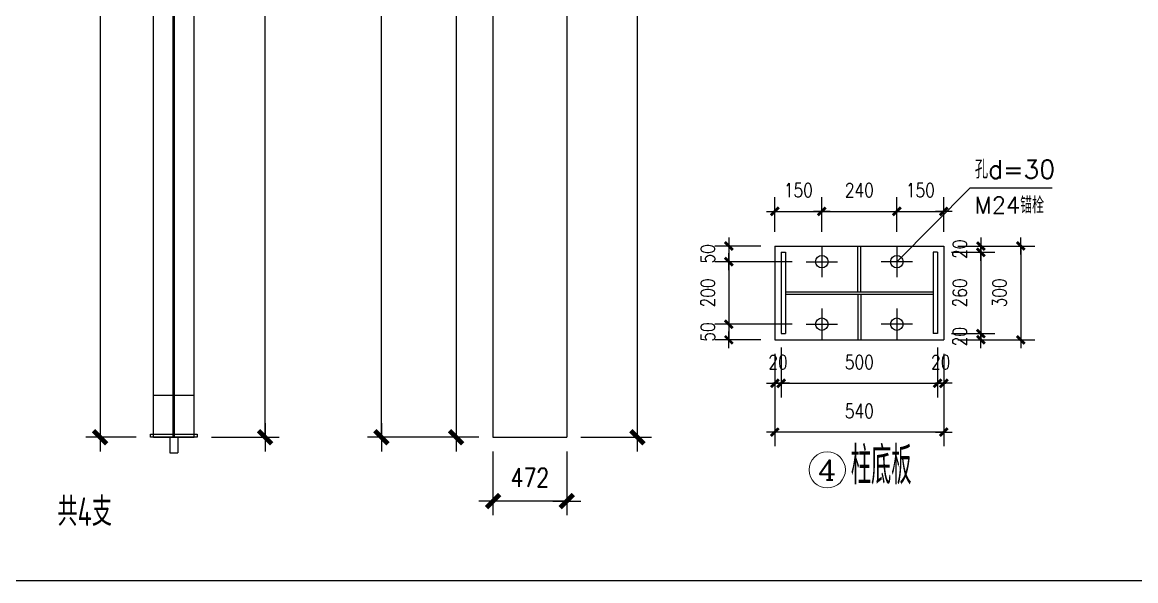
# Model space of a CAD drawing. Header units: millimetres. Extents: x 1471994 to 4527627, y -5186613 to -1927582.
# Drawn here: x 1483431 to 1490549, y -1994378 to -1990805 of the extents above; entities that cross this region are included whole.
import ezdxf
from ezdxf.enums import TextEntityAlignment as Align

# ---------------------------------------------------------------- set-up
doc = ezdxf.new("R2010")
doc.units = ezdxf.units.MM
doc.header["$LTSCALE"] = 1000
doc.header["$PDMODE"] = 34
doc.linetypes.add('CENTER', pattern=[50.8, 31.75, -6.35, 6.35, -6.35])
doc.layers.add('轴线层', color=1, linetype='CENTER', lineweight=15)
doc.layers.add('钢架', color=7, linetype='Continuous', lineweight=25)
doc.styles.add('COMPLEX', font='COMPLEX')
doc.styles.add('DIM_FONT', font='simplex.shx', dxfattribs={"width": 0.8, "bigfont": 'hztxt.shx'})
doc.styles.add('hz', font='gbenor.shx', dxfattribs={"width": 0.75, "height": 100, "bigfont": 'gbcbig.shx'})
doc.styles.get("Standard").update_dxf_attribs({"font": 'txt', "bigfont": 'gbcbig.shx'})
doc.styles.add('TSSD_Label', font='Tssdeng.shx', dxfattribs={"width": 0.7, "bigfont": 'hztxt.shx'})
doc.dimstyles.new('WGH(1)', dxfattribs={"dimscale": 1.2, "dimtxt": 100, "dimasz": 0.5, "dimexe": 75, "dimexo": 75, "dimgap": 75, "dimtad": 1, "dimdec": 0, "dimzin": 0, "dimdsep": 46, "dimtxsty": 'DIM_FONT', "dimblk1": '_DIMX', "dimblk2": '_DIMX', "dimsah": 1, "dimcen": 0.09, "dimclrd": 3, "dimclre": 3, "dimclrt": 7, "dimadec": 0, "dimazin": 0, "dimtfac": 1, "dimtdec": 0, "dimtix": 1, "dimtmove": 2, "dimatfit": 3, "dimldrblk": '_DIMX', "dimfxl": 1, "dimtolj": 1, "dimtzin": 0, "dimarcsym": 0})
doc.dimstyles.new('WGH(2)', dxfattribs={"dimscale": 1.2, "dimtxt": 100, "dimasz": 0.5, "dimexe": 75, "dimexo": 75, "dimgap": 75, "dimtad": 1, "dimdec": 0, "dimlfac": 0.5, "dimzin": 0, "dimdsep": 46, "dimtxsty": 'DIM_FONT', "dimblk1": '_DIMX', "dimblk2": '_DIMX', "dimsah": 1, "dimcen": 0.09, "dimclrd": 3, "dimclre": 3, "dimclrt": 7, "dimadec": 0, "dimazin": 0, "dimtfac": 1, "dimtdec": 0, "dimtix": 1, "dimtmove": 2, "dimatfit": 3, "dimldrblk": '_DIMX', "dimfxl": 1, "dimtolj": 1, "dimtzin": 0, "dimarcsym": 0})

# ---------------------------------------------------------------- blocks, each defined once
blk = doc.blocks.new('_DIMX')
blk.add_line((-150, 0), (150, 0))
at = {"const_width": 50}
blk.add_lwpolyline([(-70, -70), (70, 70)], dxfattribs=at)
blk = doc.blocks.new('*D1302')
at = {"color": 3, "lineweight": -2}
for p, q in [((1484636.5, -1986959.9), (1485073, -1986959.9)), ((1484983, -1993459.3), (1484983, -1986960.5)), ((1484639.8, -1993459.9), (1485073, -1993459.9))]:
    blk.add_line(p, q, dxfattribs=at)
at = {"layer": 'Defpoints', "color": 0}
for p in [(1484546.5, -1986959.9), (1484983, -1986959.9), (1484549.8, -1993459.9)]:
    blk.add_point(p, dxfattribs=at)
at = {"color": 3, "lineweight": -2, "xscale": 0.6, "yscale": 0.6, "zscale": 0.6}
for p, rotation in [((1484983, -1986959.9), 90), ((1484983, -1993459.9), 270)]:
    blk.add_blockref('_DIMX', p, dxfattribs=dict(at, rotation=rotation))
at = {"color": 7, "insert": (1484833, -1990209.9), "char_height": 120, "attachment_point": 5, "rotation": 90, "style": 'DIM_FONT'}
blk.add_mtext('\\A1;6500', dxfattribs=at)
blk = doc.blocks.new('*D1304')
at = {"color": 3, "lineweight": -2}
for p, q in [((1486439.9, -1993549.9), (1486439.9, -1993957.8)), ((1486911.9, -1993549.9), (1486911.9, -1993957.8)), ((1486911.3, -1993867.8), (1486440.5, -1993867.8))]:
    blk.add_line(p, q, dxfattribs=at)
at = {"layer": 'Defpoints', "color": 0}
for p in [(1486439.9, -1993459.9), (1486911.9, -1993459.9), (1486439.9, -1993867.8)]:
    blk.add_point(p, dxfattribs=at)
at = {"color": 3, "lineweight": -2, "xscale": 0.6, "yscale": 0.6, "zscale": 0.6, "rotation": 180}
blk.add_blockref('_DIMX', (1486439.9, -1993867.8), dxfattribs=at)
at = {"color": 3, "lineweight": -2, "xscale": 0.6, "yscale": 0.6, "zscale": 0.6}
blk.add_blockref('_DIMX', (1486911.9, -1993867.8), dxfattribs=at)
at = {"color": 7, "insert": (1486675.9, -1993717.8), "char_height": 120, "attachment_point": 5, "style": 'DIM_FONT'}
blk.add_mtext('\\A1;472', dxfattribs=at)
blk = doc.blocks.new('*D1306')
at = {"color": 3, "lineweight": -2}
for p, q in [((1486349.9, -1983489.1), (1486114.3, -1983489.1)), ((1486204.3, -1983489.7), (1486204.3, -1993459.3)), ((1486349.9, -1993459.9), (1486114.3, -1993459.9))]:
    blk.add_line(p, q, dxfattribs=at)
at = {"layer": 'Defpoints', "color": 0}
for p in [(1486439.9, -1983489.1), (1486204.3, -1993459.9), (1486439.9, -1993459.9)]:
    blk.add_point(p, dxfattribs=at)
at = {"color": 3, "lineweight": -2, "xscale": 0.6, "yscale": 0.6, "zscale": 0.6}
for p, rotation in [((1486204.3, -1983489.1), 90), ((1486204.3, -1993459.9), 270)]:
    blk.add_blockref('_DIMX', p, dxfattribs=dict(at, rotation=rotation))
at = {"color": 7, "insert": (1486054.3, -1988474.5), "char_height": 120, "attachment_point": 5, "rotation": 90, "style": 'DIM_FONT'}
blk.add_mtext('\\A1;9971', dxfattribs=at)
blk = doc.blocks.new('*D1307')
at = {"color": 3, "lineweight": -2}
for p, q in [((1486349.9, -1983460.8), (1485637, -1983460.8)), ((1485727, -1993459.3), (1485727, -1983461.4)), ((1486349.9, -1993459.9), (1485637, -1993459.9))]:
    blk.add_line(p, q, dxfattribs=at)
at = {"layer": 'Defpoints', "color": 0}
for p in [(1485727, -1983460.8), (1486439.9, -1983460.8), (1486439.9, -1993459.9)]:
    blk.add_point(p, dxfattribs=at)
at = {"color": 3, "lineweight": -2, "xscale": 0.6, "yscale": 0.6, "zscale": 0.6}
for p, rotation in [((1485727, -1983460.8), 90), ((1485727, -1993459.9), 270)]:
    blk.add_blockref('_DIMX', p, dxfattribs=dict(at, rotation=rotation))
at = {"color": 7, "insert": (1485577, -1988460.3), "char_height": 120, "attachment_point": 5, "rotation": 90, "style": 'DIM_FONT'}
blk.add_mtext('\\A1;9999', dxfattribs=at)
blk = doc.blocks.new('*D1309')
at = {"color": 3, "lineweight": -2}
for p, q in [((1487001.9, -1984439.5), (1487452.7, -1984439.5)), ((1487362.7, -1984440.1), (1487362.7, -1993459.3)), ((1487001.9, -1993459.9), (1487452.7, -1993459.9))]:
    blk.add_line(p, q, dxfattribs=at)
at = {"layer": 'Defpoints', "color": 0}
for p in [(1486911.9, -1984439.5), (1486911.9, -1993459.9), (1487362.7, -1993459.9)]:
    blk.add_point(p, dxfattribs=at)
at = {"color": 3, "lineweight": -2, "xscale": 0.6, "yscale": 0.6, "zscale": 0.6}
for p, rotation in [((1487362.7, -1984439.5), 90), ((1487362.7, -1993459.9), 270)]:
    blk.add_blockref('_DIMX', p, dxfattribs=dict(at, rotation=rotation))
at = {"color": 7, "insert": (1487212.7, -1988949.7), "char_height": 120, "attachment_point": 5, "rotation": 90, "style": 'DIM_FONT'}
blk.add_mtext('\\A1;9020', dxfattribs=at)
blk = doc.blocks.new('*D1346')
at = {"color": 3, "lineweight": -2}
for p, q in [((1488151.9, -1992236.5), (1487857.7, -1992236.5)), ((1487947.7, -1992236.2), (1487947.7, -1992235.8)), ((1487947.7, -1992236.5), (1487947.7, -1992336.5)), ((1488351.9, -1992336.5), (1487857.7, -1992336.5)), ((1487947.7, -1992336.9), (1487947.7, -1992337.3))]:
    blk.add_line(p, q, dxfattribs=at)
at = {"layer": 'Defpoints', "color": 0}
for p in [(1488241.9, -1992236.5), (1487947.7, -1992336.5), (1488441.9, -1992336.5)]:
    blk.add_point(p, dxfattribs=at)
at = {"color": 3, "lineweight": -2, "xscale": 0.36, "yscale": 0.36, "zscale": 0.36}
for p, rotation in [((1487947.7, -1992236.5), 270), ((1487947.7, -1992336.5), 90)]:
    blk.add_blockref('_DIMX', p, dxfattribs=dict(at, rotation=rotation))
at = {"color": 7, "insert": (1487812.7, -1992286.5), "char_height": 90, "attachment_point": 5, "rotation": 90, "style": 'DIM_FONT'}
blk.add_mtext('\\A1;50', dxfattribs=at)
blk = doc.blocks.new('*D1347')
at = {"color": 3, "lineweight": -2}
for p, q in [((1488351.9, -1992336.5), (1487857.7, -1992336.5)), ((1487947.7, -1992336.9), (1487947.7, -1992736.2)), ((1488351.9, -1992736.5), (1487857.7, -1992736.5))]:
    blk.add_line(p, q, dxfattribs=at)
at = {"layer": 'Defpoints', "color": 0}
for p in [(1488441.9, -1992336.5), (1487947.7, -1992736.5), (1488441.9, -1992736.5)]:
    blk.add_point(p, dxfattribs=at)
at = {"color": 3, "lineweight": -2, "xscale": 0.36, "yscale": 0.36, "zscale": 0.36}
for p, rotation in [((1487947.7, -1992336.5), 90), ((1487947.7, -1992736.5), 270)]:
    blk.add_blockref('_DIMX', p, dxfattribs=dict(at, rotation=rotation))
at = {"color": 7, "insert": (1487812.7, -1992536.5), "char_height": 90, "attachment_point": 5, "rotation": 90, "style": 'DIM_FONT'}
blk.add_mtext('\\A1;200', dxfattribs=at)
blk = doc.blocks.new('*D1348')
at = {"color": 3, "lineweight": -2}
for p, q in [((1488351.9, -1992736.5), (1487857.7, -1992736.5)), ((1487947.7, -1992736.2), (1487947.7, -1992735.8)), ((1487947.7, -1992736.5), (1487947.7, -1992836.5)), ((1488151.9, -1992836.5), (1487857.7, -1992836.5)), ((1487947.7, -1992836.9), (1487947.7, -1992837.3))]:
    blk.add_line(p, q, dxfattribs=at)
at = {"layer": 'Defpoints', "color": 0}
for p in [(1488441.9, -1992736.5), (1487947.7, -1992836.5), (1488241.9, -1992836.5)]:
    blk.add_point(p, dxfattribs=at)
at = {"color": 3, "lineweight": -2, "xscale": 0.36, "yscale": 0.36, "zscale": 0.36}
for p, rotation in [((1487947.7, -1992736.5), 270), ((1487947.7, -1992836.5), 90)]:
    blk.add_blockref('_DIMX', p, dxfattribs=dict(at, rotation=rotation))
at = {"color": 7, "insert": (1487812.7, -1992786.5), "char_height": 90, "attachment_point": 5, "rotation": 90, "style": 'DIM_FONT'}
blk.add_mtext('\\A1;50', dxfattribs=at)
blk = doc.blocks.new('*D1349')
at = {"color": 3, "lineweight": -2}
for p, q in [((1488241.9, -1992146.5), (1488241.9, -1991924.8)), ((1488541.9, -1992146.5), (1488541.9, -1991924.8)), ((1488241.5, -1992014.8), (1488241.1, -1992014.8)), ((1488241.9, -1992014.8), (1488541.9, -1992014.8)), ((1488542.2, -1992014.8), (1488542.6, -1992014.8))]:
    blk.add_line(p, q, dxfattribs=at)
at = {"layer": 'Defpoints', "color": 0}
for p in [(1488541.9, -1992014.8), (1488241.9, -1992236.5), (1488541.9, -1992236.5)]:
    blk.add_point(p, dxfattribs=at)
at = {"color": 3, "lineweight": -2, "xscale": 0.36, "yscale": 0.36, "zscale": 0.36}
blk.add_blockref('_DIMX', (1488241.9, -1992014.8), dxfattribs=at)
at = {"color": 3, "lineweight": -2, "xscale": 0.36, "yscale": 0.36, "zscale": 0.36, "rotation": 180}
blk.add_blockref('_DIMX', (1488541.9, -1992014.8), dxfattribs=at)
at = {"color": 7, "insert": (1488391.9, -1991879.8), "char_height": 90, "attachment_point": 5, "style": 'DIM_FONT'}
blk.add_mtext('\\A1;150', dxfattribs=at)
blk = doc.blocks.new('*D1350')
at = {"color": 3, "lineweight": -2}
for p, q in [((1488541.9, -1992146.5), (1488541.9, -1991924.8)), ((1489021.9, -1992146.5), (1489021.9, -1991924.8)), ((1488542.2, -1992014.8), (1489021.5, -1992014.8))]:
    blk.add_line(p, q, dxfattribs=at)
at = {"layer": 'Defpoints', "color": 0}
for p in [(1489021.9, -1992014.8), (1488541.9, -1992236.5), (1489021.9, -1992236.5)]:
    blk.add_point(p, dxfattribs=at)
at = {"color": 3, "lineweight": -2, "xscale": 0.36, "yscale": 0.36, "zscale": 0.36, "rotation": 180}
blk.add_blockref('_DIMX', (1488541.9, -1992014.8), dxfattribs=at)
at = {"color": 3, "lineweight": -2, "xscale": 0.36, "yscale": 0.36, "zscale": 0.36}
blk.add_blockref('_DIMX', (1489021.9, -1992014.8), dxfattribs=at)
at = {"color": 7, "insert": (1488781.9, -1991879.8), "char_height": 90, "attachment_point": 5, "style": 'DIM_FONT'}
blk.add_mtext('\\A1;240', dxfattribs=at)
blk = doc.blocks.new('*D1351')
at = {"color": 3, "lineweight": -2}
for p, q in [((1489021.9, -1992146.5), (1489021.9, -1991924.8)), ((1489321.9, -1992146.5), (1489321.9, -1991924.8)), ((1489021.5, -1992014.8), (1489021.1, -1992014.8)), ((1489021.9, -1992014.8), (1489321.9, -1992014.8)), ((1489322.2, -1992014.8), (1489322.6, -1992014.8))]:
    blk.add_line(p, q, dxfattribs=at)
at = {"layer": 'Defpoints', "color": 0}
for p in [(1489321.9, -1992014.8), (1489021.9, -1992236.5), (1489321.9, -1992236.5)]:
    blk.add_point(p, dxfattribs=at)
at = {"color": 3, "lineweight": -2, "xscale": 0.36, "yscale": 0.36, "zscale": 0.36}
blk.add_blockref('_DIMX', (1489021.9, -1992014.8), dxfattribs=at)
at = {"color": 3, "lineweight": -2, "xscale": 0.36, "yscale": 0.36, "zscale": 0.36, "rotation": 180}
blk.add_blockref('_DIMX', (1489321.9, -1992014.8), dxfattribs=at)
at = {"color": 7, "insert": (1489171.9, -1991879.8), "char_height": 90, "attachment_point": 5, "style": 'DIM_FONT'}
blk.add_mtext('\\A1;150', dxfattribs=at)
blk = doc.blocks.new('*D1352')
at = {"color": 3, "lineweight": -2}
for p, q in [((1489411.9, -1992236.5), (1489903.8, -1992236.5)), ((1489813.8, -1992236.9), (1489813.8, -1992836.2)), ((1489411.9, -1992836.5), (1489903.8, -1992836.5))]:
    blk.add_line(p, q, dxfattribs=at)
at = {"layer": 'Defpoints', "color": 0}
for p in [(1489321.9, -1992236.5), (1489321.9, -1992836.5), (1489813.8, -1992836.5)]:
    blk.add_point(p, dxfattribs=at)
at = {"color": 3, "lineweight": -2, "xscale": 0.36, "yscale": 0.36, "zscale": 0.36}
for p, rotation in [((1489813.8, -1992236.5), 90), ((1489813.8, -1992836.5), 270)]:
    blk.add_blockref('_DIMX', p, dxfattribs=dict(at, rotation=rotation))
at = {"color": 7, "insert": (1489678.8, -1992536.5), "char_height": 90, "attachment_point": 5, "rotation": 90, "style": 'DIM_FONT'}
blk.add_mtext('\\A1;300', dxfattribs=at)
blk = doc.blocks.new('*D1353')
at = {"color": 3, "lineweight": -2}
for p, q in [((1488241.9, -1992926.5), (1488241.9, -1993516.9)), ((1489321.9, -1992926.5), (1489321.9, -1993516.9)), ((1489321.5, -1993426.9), (1488242.2, -1993426.9))]:
    blk.add_line(p, q, dxfattribs=at)
at = {"layer": 'Defpoints', "color": 0}
for p in [(1488241.9, -1992836.5), (1489321.9, -1992836.5), (1488241.9, -1993426.9)]:
    blk.add_point(p, dxfattribs=at)
at = {"color": 3, "lineweight": -2, "xscale": 0.36, "yscale": 0.36, "zscale": 0.36, "rotation": 180}
blk.add_blockref('_DIMX', (1488241.9, -1993426.9), dxfattribs=at)
at = {"color": 3, "lineweight": -2, "xscale": 0.36, "yscale": 0.36, "zscale": 0.36}
blk.add_blockref('_DIMX', (1489321.9, -1993426.9), dxfattribs=at)
at = {"color": 7, "insert": (1488781.9, -1993291.9), "char_height": 90, "attachment_point": 5, "style": 'DIM_FONT'}
blk.add_mtext('\\A1;540', dxfattribs=at)
blk = doc.blocks.new('*D1354')
at = {"color": 3, "lineweight": -2}
for p, q in [((1488241.9, -1992926.5), (1488241.9, -1993204.6)), ((1488281.9, -1992886.5), (1488281.9, -1993204.6)), ((1488241.5, -1993114.6), (1488241.1, -1993114.6)), ((1488241.9, -1993114.6), (1488281.9, -1993114.6)), ((1488282.2, -1993114.6), (1488282.6, -1993114.6))]:
    blk.add_line(p, q, dxfattribs=at)
at = {"layer": 'Defpoints', "color": 0}
for p in [(1488281.9, -1992796.5), (1488241.9, -1992836.5), (1488281.9, -1993114.6)]:
    blk.add_point(p, dxfattribs=at)
at = {"color": 3, "lineweight": -2, "xscale": 0.36, "yscale": 0.36, "zscale": 0.36}
blk.add_blockref('_DIMX', (1488241.9, -1993114.6), dxfattribs=at)
at = {"color": 3, "lineweight": -2, "xscale": 0.36, "yscale": 0.36, "zscale": 0.36, "rotation": 180}
blk.add_blockref('_DIMX', (1488281.9, -1993114.6), dxfattribs=at)
at = {"color": 7, "insert": (1488261.9, -1992979.6), "char_height": 90, "attachment_point": 5, "style": 'DIM_FONT'}
blk.add_mtext('\\A1;20', dxfattribs=at)
blk = doc.blocks.new('*D1355')
at = {"color": 3, "lineweight": -2}
for p, q in [((1488281.9, -1992886.5), (1488281.9, -1993204.6)), ((1489281.9, -1992886.5), (1489281.9, -1993204.6)), ((1488282.2, -1993114.6), (1489281.5, -1993114.6))]:
    blk.add_line(p, q, dxfattribs=at)
at = {"layer": 'Defpoints', "color": 0}
for p in [(1488281.9, -1992796.5), (1489281.9, -1992796.5), (1489281.9, -1993114.6)]:
    blk.add_point(p, dxfattribs=at)
at = {"color": 3, "lineweight": -2, "xscale": 0.36, "yscale": 0.36, "zscale": 0.36, "rotation": 180}
blk.add_blockref('_DIMX', (1488281.9, -1993114.6), dxfattribs=at)
at = {"color": 3, "lineweight": -2, "xscale": 0.36, "yscale": 0.36, "zscale": 0.36}
blk.add_blockref('_DIMX', (1489281.9, -1993114.6), dxfattribs=at)
at = {"color": 7, "insert": (1488781.9, -1992979.6), "char_height": 90, "attachment_point": 5, "style": 'DIM_FONT'}
blk.add_mtext('\\A1;500', dxfattribs=at)
blk = doc.blocks.new('*D1356')
at = {"color": 3, "lineweight": -2}
for p, q in [((1489281.9, -1992886.5), (1489281.9, -1993204.6)), ((1489321.9, -1992926.5), (1489321.9, -1993204.6)), ((1489281.5, -1993114.6), (1489281.1, -1993114.6)), ((1489281.9, -1993114.6), (1489321.9, -1993114.6)), ((1489322.2, -1993114.6), (1489322.6, -1993114.6))]:
    blk.add_line(p, q, dxfattribs=at)
at = {"layer": 'Defpoints', "color": 0}
for p in [(1489281.9, -1992796.5), (1489321.9, -1992836.5), (1489321.9, -1993114.6)]:
    blk.add_point(p, dxfattribs=at)
at = {"color": 3, "lineweight": -2, "xscale": 0.36, "yscale": 0.36, "zscale": 0.36}
blk.add_blockref('_DIMX', (1489281.9, -1993114.6), dxfattribs=at)
at = {"color": 3, "lineweight": -2, "xscale": 0.36, "yscale": 0.36, "zscale": 0.36, "rotation": 180}
blk.add_blockref('_DIMX', (1489321.9, -1993114.6), dxfattribs=at)
at = {"color": 7, "insert": (1489301.9, -1992979.6), "char_height": 90, "attachment_point": 5, "style": 'DIM_FONT'}
blk.add_mtext('\\A1;20', dxfattribs=at)
blk = doc.blocks.new('*D1357')
at = {"color": 3, "lineweight": -2}
for p, q in [((1489411.9, -1992236.5), (1489649.1, -1992236.5)), ((1489559.1, -1992236.2), (1489559.1, -1992235.8)), ((1489559.1, -1992236.5), (1489559.1, -1992276.5)), ((1489371.9, -1992276.5), (1489649.1, -1992276.5)), ((1489559.1, -1992276.9), (1489559.1, -1992277.3))]:
    blk.add_line(p, q, dxfattribs=at)
at = {"layer": 'Defpoints', "color": 0}
for p in [(1489321.9, -1992236.5), (1489281.9, -1992276.5), (1489559.1, -1992276.5)]:
    blk.add_point(p, dxfattribs=at)
at = {"color": 3, "lineweight": -2, "xscale": 0.36, "yscale": 0.36, "zscale": 0.36}
for p, rotation in [((1489559.1, -1992236.5), 270), ((1489559.1, -1992276.5), 90)]:
    blk.add_blockref('_DIMX', p, dxfattribs=dict(at, rotation=rotation))
at = {"color": 7, "insert": (1489424.1, -1992256.5), "char_height": 90, "attachment_point": 5, "rotation": 90, "style": 'DIM_FONT'}
blk.add_mtext('\\A1;20', dxfattribs=at)
blk = doc.blocks.new('*D1358')
at = {"color": 3, "lineweight": -2}
for p, q in [((1489371.9, -1992276.5), (1489649.1, -1992276.5)), ((1489559.1, -1992276.9), (1489559.1, -1992796.2)), ((1489371.9, -1992796.5), (1489649.1, -1992796.5))]:
    blk.add_line(p, q, dxfattribs=at)
at = {"layer": 'Defpoints', "color": 0}
for p in [(1489281.9, -1992276.5), (1489281.9, -1992796.5), (1489559.1, -1992796.5)]:
    blk.add_point(p, dxfattribs=at)
at = {"color": 3, "lineweight": -2, "xscale": 0.36, "yscale": 0.36, "zscale": 0.36}
for p, rotation in [((1489559.1, -1992276.5), 90), ((1489559.1, -1992796.5), 270)]:
    blk.add_blockref('_DIMX', p, dxfattribs=dict(at, rotation=rotation))
at = {"color": 7, "insert": (1489424.1, -1992536.5), "char_height": 90, "attachment_point": 5, "rotation": 90, "style": 'DIM_FONT'}
blk.add_mtext('\\A1;260', dxfattribs=at)
blk = doc.blocks.new('*D1359')
at = {"color": 3, "lineweight": -2}
for p, q in [((1489371.9, -1992796.5), (1489649.1, -1992796.5)), ((1489559.1, -1992796.2), (1489559.1, -1992795.8)), ((1489559.1, -1992796.5), (1489559.1, -1992836.5)), ((1489411.9, -1992836.5), (1489649.1, -1992836.5)), ((1489559.1, -1992836.9), (1489559.1, -1992837.3))]:
    blk.add_line(p, q, dxfattribs=at)
at = {"layer": 'Defpoints', "color": 0}
for p in [(1489281.9, -1992796.5), (1489321.9, -1992836.5), (1489559.1, -1992836.5)]:
    blk.add_point(p, dxfattribs=at)
at = {"color": 3, "lineweight": -2, "xscale": 0.36, "yscale": 0.36, "zscale": 0.36}
for p, rotation in [((1489559.1, -1992796.5), 270), ((1489559.1, -1992836.5), 90)]:
    blk.add_blockref('_DIMX', p, dxfattribs=dict(at, rotation=rotation))
at = {"color": 7, "insert": (1489424.1, -1992816.5), "char_height": 90, "attachment_point": 5, "rotation": 90, "style": 'DIM_FONT'}
blk.add_mtext('\\A1;20', dxfattribs=at)
blk = doc.blocks.new('轴线标号')
at = {"lineweight": 13}
blk.add_circle((0, 0), 0.5, dxfattribs=at)
at = {"layer": '钢架', "lineweight": 13, "style": 'COMPLEX', "width": 1.041667}
blk.add_attdef('A', text='', height=0.56, dxfattribs=at).set_placement((-0.25, -0.28), (0.25, -0.28), align=Align.FIT)
blk = doc.blocks.new('*D1367')
at = {"color": 3, "lineweight": -2}
for p, q in [((1484179.8, -1983459.9), (1483837.9, -1983459.9)), ((1483927.9, -1983460.5), (1483927.9, -1993459.3)), ((1484159.8, -1993459.9), (1483837.9, -1993459.9))]:
    blk.add_line(p, q, dxfattribs=at)
at = {"layer": 'Defpoints', "color": 0}
for p in [(1484269.8, -1983459.9), (1483927.9, -1993459.9), (1484249.8, -1993459.9)]:
    blk.add_point(p, dxfattribs=at)
at = {"color": 3, "lineweight": -2, "xscale": 0.6, "yscale": 0.6, "zscale": 0.6}
for p, rotation in [((1483927.9, -1983459.9), 90), ((1483927.9, -1993459.9), 270)]:
    blk.add_blockref('_DIMX', p, dxfattribs=dict(at, rotation=rotation))
at = {"color": 7, "insert": (1483777.9, -1988459.9), "char_height": 120, "attachment_point": 5, "rotation": 90, "style": 'DIM_FONT'}
blk.add_mtext('\\A1;10000', dxfattribs=at)

msp = doc.modelspace()

# ---------------------------------------------------------------- linework, layer by layer
for p, q in [((1484269.8, -1993459.9), (1484269.8, -1983459.9)), ((1484395.8, -1993459.9), (1484395.8, -1983459.9)), ((1484403.8, -1993459.9), (1484403.8, -1983459.9)), ((1484529.8, -1993459.9), (1484529.8, -1983459.9)), ((1486439.9, -1983460.8), (1486439.9, -1993459.9)), ((1486911.9, -1983479.9), (1486911.9, -1993459.9)), ((1489488.1, -1991867.4), (1489021.9, -1992336.5)), ((1490015.3, -1991867.4), (1489488.1, -1991867.4)), ((1488241.9, -1992236.5), (1488241.9, -1992836.5)), ((1488241.9, -1992236.5), (1489321.9, -1992236.5)), ((1488541.9, -1992236.5), (1488541.9, -1992436.5)), ((1488771.9, -1992528.5), (1488771.9, -1992236.5)), ((1488791.9, -1992528.5), (1488791.9, -1992236.5)), ((1489021.9, -1992236.5), (1489021.9, -1992436.5)), ((1489321.9, -1992236.5), (1489321.9, -1992836.5)), ((1488281.9, -1992276.5), (1488281.9, -1992796.5)), ((1488281.9, -1992276.5), (1488309.9, -1992276.5)), ((1488309.9, -1992276.5), (1488309.9, -1992796.5)), ((1489253.9, -1992276.5), (1489253.9, -1992796.5)), ((1489281.9, -1992276.5), (1489253.9, -1992276.5)), ((1489281.9, -1992276.5), (1489281.9, -1992796.5)), ((1488441.9, -1992336.5), (1488641.9, -1992336.5)), ((1489121.9, -1992336.5), (1488921.9, -1992336.5)), ((1488309.9, -1992528.5), (1489253.9, -1992528.5)), ((1488309.9, -1992544.5), (1489253.9, -1992544.5)), ((1488771.9, -1992544.5), (1488771.9, -1992836.5)), ((1488791.9, -1992544.5), (1488791.9, -1992836.5)), ((1488541.9, -1992636.5), (1488541.9, -1992836.5)), ((1489021.9, -1992636.5), (1489021.9, -1992836.5)), ((1488441.9, -1992736.5), (1488641.9, -1992736.5)), ((1489121.9, -1992736.5), (1488921.9, -1992736.5)), ((1488281.9, -1992796.5), (1488309.9, -1992796.5)), ((1489281.9, -1992796.5), (1489253.9, -1992796.5)), ((1488241.9, -1992836.5), (1489321.9, -1992836.5)), ((1484269.8, -1993189.9), (1484529.8, -1993189.9)), ((1484249.8, -1993459.9), (1484249.8, -1993439.9)), ((1484249.8, -1993439.9), (1484549.8, -1993439.9)), ((1484269.8, -1993439.9), (1484529.8, -1993439.9)), ((1484549.8, -1993439.9), (1484549.8, -1993459.9)), ((1484269.8, -1993459.9), (1484249.8, -1993459.9)), ((1484549.8, -1993459.9), (1484249.8, -1993459.9)), ((1484269.8, -1993459.9), (1484529.8, -1993459.9)), ((1484374.8, -1993459.9), (1484374.8, -1993559.9)), ((1484424.8, -1993459.9), (1484424.8, -1993559.9)), ((1486439.9, -1993459.9), (1486911.9, -1993459.9)), ((1484374.8, -1993559.9), (1484424.8, -1993559.9))]:
    msp.add_line(p, q)
at = {"color": 2}
msp.add_line((1484399.8, -1993459.9), (1484399.8, -1983459.9), dxfattribs=at)
msp.add_lwpolyline([(1479656.6, -1981667.9), (1494808, -1981667.9), (1494808, -1994377.5), (1479656.6, -1994377.5)], close=True)
for centre in [(1488541.9, -1992336.5), (1489021.9, -1992336.5), (1488541.9, -1992736.5), (1489021.9, -1992736.5)]:
    msp.add_circle(centre, 40)

# ---------------------------------------------------------------- block references
ref = msp.add_blockref('轴线标号', (1488576.9, -1993668.2), dxfattribs=dict(xscale=-232.0951669606147, yscale=232.0951669606147, zscale=232.0951669606781))
ref.add_attrib('A', '4', dxfattribs={"layer": '钢架', "lineweight": 13, "height": 130, "style": 'COMPLEX', "width": 1.171875}).set_placement((1488518.8, -1993733.1), (1488634.9, -1993733.1), align=Align.FIT)

# ---------------------------------------------------------------- texts
at = {"color": 0, "style": 'TSSD_Label', "width": 0.7}
msp.add_text('共4支', height=182.89, dxfattribs=at).set_placement((1483656.1, -1994027.2))
at = {"layer": '轴线层', "color": 0, "linetype": 'ByBlock', "attachment_point": 1}
for s, insert, char_height, own_width in [('孔d=30', (1489520.4, -1991687.1), 117.6, 1446.473), ('M24锚栓', (1489519.8, -1991922.3), 105.84, 1301.826)]:
    msp.add_mtext_dynamic_manual_height_columns(s, width=1506.743, gutter_width=12.5, heights=[336], dxfattribs=dict(at, insert=insert, char_height=char_height)).dxf.set("width", own_width)
at = {"layer": '钢架', "lineweight": 13, "insert": (1488727.1, -1993520.2), "char_height": 240, "width": 983.576, "attachment_point": 1, "style": 'hz'}
msp.add_mtext('柱底板', dxfattribs=at)

# ---------------------------------------------------------------- dimensions: what is measured, and where the dimension line sits
for base, p1, p2, picture, middle in [((1483927.9, -1993459.9), (1484269.8, -1983459.9), (1484249.8, -1993459.9), '*D1367', (1483777.9, -1988459.9)), ((1485727, -1983460.8), (1486439.9, -1993459.9), (1486439.9, -1983460.8), '*D1307', (1485577, -1988460.3)), ((1486204.3, -1993459.9), (1486439.9, -1983489.1), (1486439.9, -1993459.9), '*D1306', (1486054.3, -1988474.5)), ((1487362.7, -1993459.9), (1486911.9, -1984439.5), (1486911.9, -1993459.9), '*D1309', (1487212.7, -1988949.7)), ((1484983, -1986959.9), (1484549.8, -1993459.9), (1484546.5, -1986959.9), '*D1302', (1484833, -1990209.9))]:
    dim = msp.add_linear_dim(base=base, p1=p1, p2=p2, angle=90, dimstyle='WGH(1)')
    dim.commit()
    dim.dimension.update_dxf_attribs({"geometry": picture, "text_midpoint": middle})
for base, p1, p2, picture, middle in [((1488541.9, -1992014.8), (1488241.9, -1992236.5), (1488541.9, -1992236.5), '*D1349', (1488391.9, -1991879.8)), ((1489021.9, -1992014.8), (1488541.9, -1992236.5), (1489021.9, -1992236.5), '*D1350', (1488781.9, -1991879.8)), ((1489321.9, -1992014.8), (1489021.9, -1992236.5), (1489321.9, -1992236.5), '*D1351', (1489171.9, -1991879.8)), ((1488281.9, -1993114.6), (1488241.9, -1992836.5), (1488281.9, -1992796.5), '*D1354', (1488261.9, -1992979.6)), ((1489281.9, -1993114.6), (1488281.9, -1992796.5), (1489281.9, -1992796.5), '*D1355', (1488781.9, -1992979.6)), ((1489321.9, -1993114.6), (1489281.9, -1992796.5), (1489321.9, -1992836.5), '*D1356', (1489301.9, -1992979.6)), ((1488241.9, -1993426.9), (1489321.9, -1992836.5), (1488241.9, -1992836.5), '*D1353', (1488781.9, -1993291.9))]:
    dim = msp.add_linear_dim(base=base, p1=p1, p2=p2, dimstyle='WGH(2)', override={"dimtxt": 75, "dimasz": 0.3})
    dim.commit()
    dim.dimension.update_dxf_attribs({"geometry": picture, "text_midpoint": middle})
for base, p1, p2, picture, middle in [((1487947.7, -1992336.5), (1488241.9, -1992236.5), (1488441.9, -1992336.5), '*D1346', (1487812.7, -1992286.5)), ((1489559.1, -1992276.5), (1489321.9, -1992236.5), (1489281.9, -1992276.5), '*D1357', (1489424.1, -1992256.5)), ((1489559.1, -1992796.5), (1489281.9, -1992276.5), (1489281.9, -1992796.5), '*D1358', (1489424.1, -1992536.5)), ((1489813.8, -1992836.5), (1489321.9, -1992236.5), (1489321.9, -1992836.5), '*D1352', (1489678.8, -1992536.5)), ((1487947.7, -1992736.5), (1488441.9, -1992336.5), (1488441.9, -1992736.5), '*D1347', (1487812.7, -1992536.5)), ((1487947.7, -1992836.5), (1488441.9, -1992736.5), (1488241.9, -1992836.5), '*D1348', (1487812.7, -1992786.5)), ((1489559.1, -1992836.5), (1489281.9, -1992796.5), (1489321.9, -1992836.5), '*D1359', (1489424.1, -1992816.5))]:
    dim = msp.add_linear_dim(base=base, p1=p1, p2=p2, angle=90, dimstyle='WGH(2)', override={"dimtxt": 75, "dimasz": 0.3})
    dim.commit()
    dim.dimension.update_dxf_attribs({"geometry": picture, "text_midpoint": middle})
dim = msp.add_linear_dim(base=(1486439.9, -1993867.8), p1=(1486911.9, -1993459.9), p2=(1486439.9, -1993459.9), dimstyle='WGH(1)')
dim.commit()
dim.dimension.update_dxf_attribs({"geometry": '*D1304', "text_midpoint": (1486675.9, -1993717.8)})

doc.saveas('drawing.dxf')
